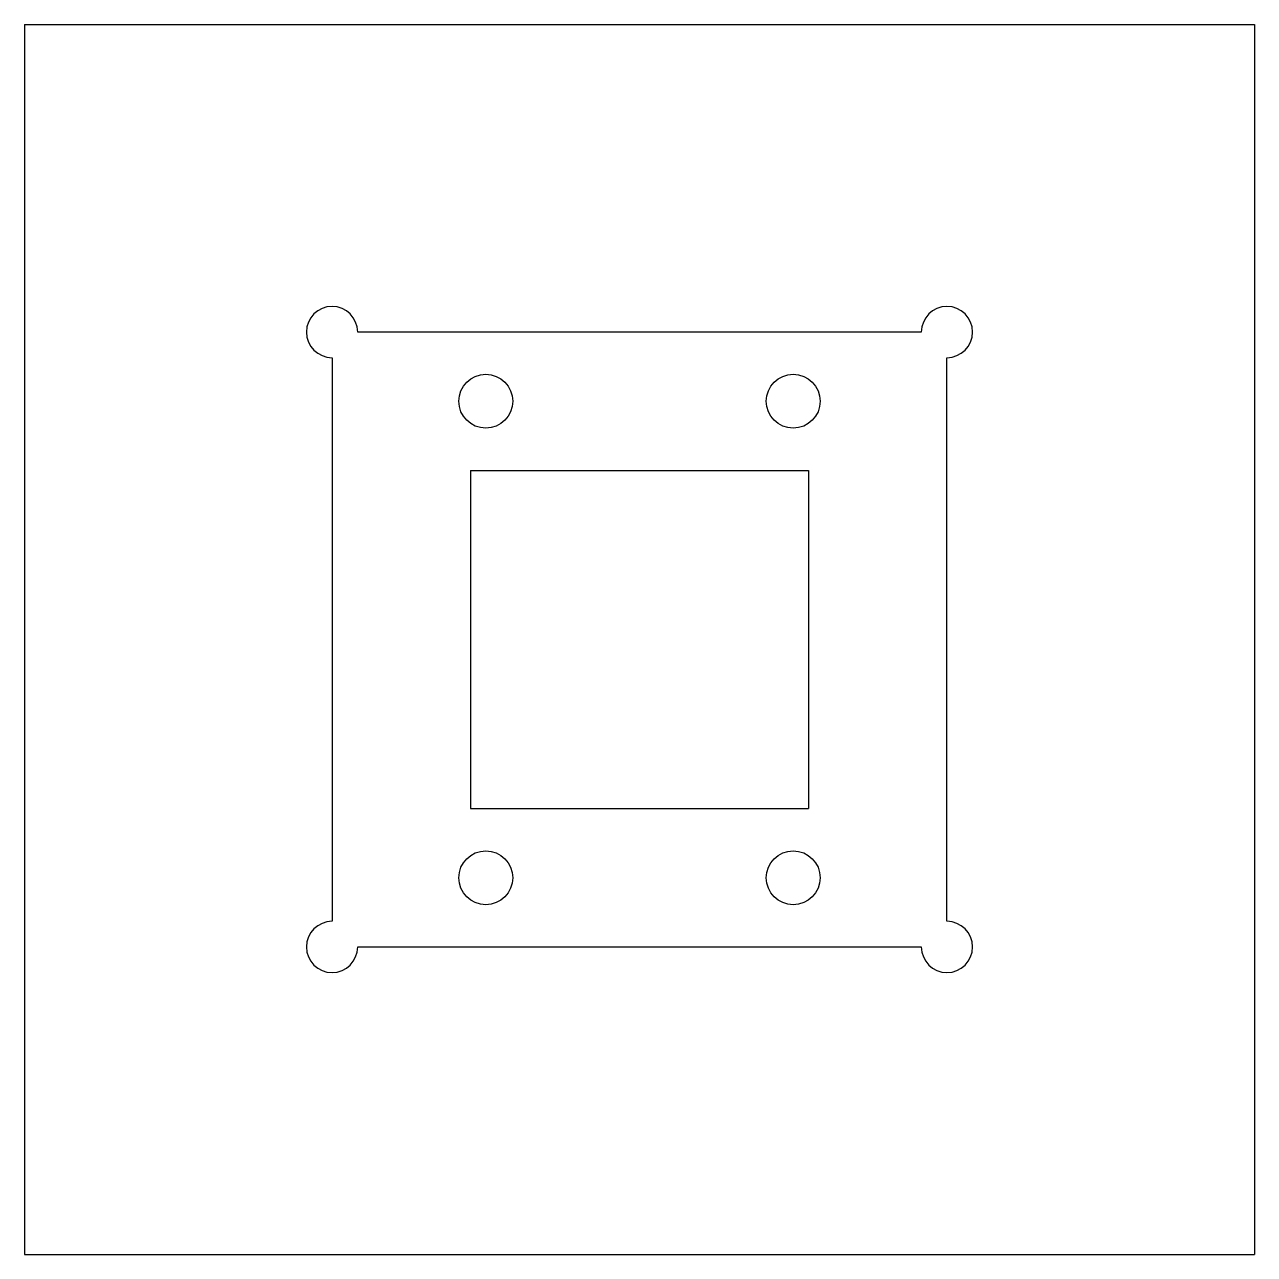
# Model space of a CAD drawing. Header units: metres. Extents: x -120 to 120, y -120 to 120.
import ezdxf

# ---------------------------------------------------------------- set-up
doc = ezdxf.new("R2010")
doc.units = ezdxf.units.M

msp = doc.modelspace()

# ---------------------------------------------------------------- linework, layer by layer
for p, q in [((-120, 120), (120, 120)), ((-120, 120), (-120, -120)), ((120, 120), (120, -120)), ((55, 60), (-55, 60)), ((-60, 55), (-60, -55)), ((60, -55), (60, 55)), ((-33, 33), (33, 33)), ((-33, 33), (-33, -33)), ((33, 33), (33, -33)), ((-33, -33), (33, -33)), ((-55, -60), (55, -60)), ((-120, -120), (120, -120))]:
    msp.add_line(p, q)
for centre in [(-30, 46.5), (-30, 46.5), (30, 46.5), (30, 46.5), (-30, -46.5), (-30, -46.5), (30, -46.5), (30, -46.5)]:
    msp.add_circle(centre, 5.25)
for centre, start, end in [((-60, 60), 0, 270), ((60, 60), -90, 180), ((-60, -60), 90, 360), ((60, -60), -180, 90)]:
    msp.add_arc(centre, 5, start, end)

doc.saveas('drawing.dxf')
